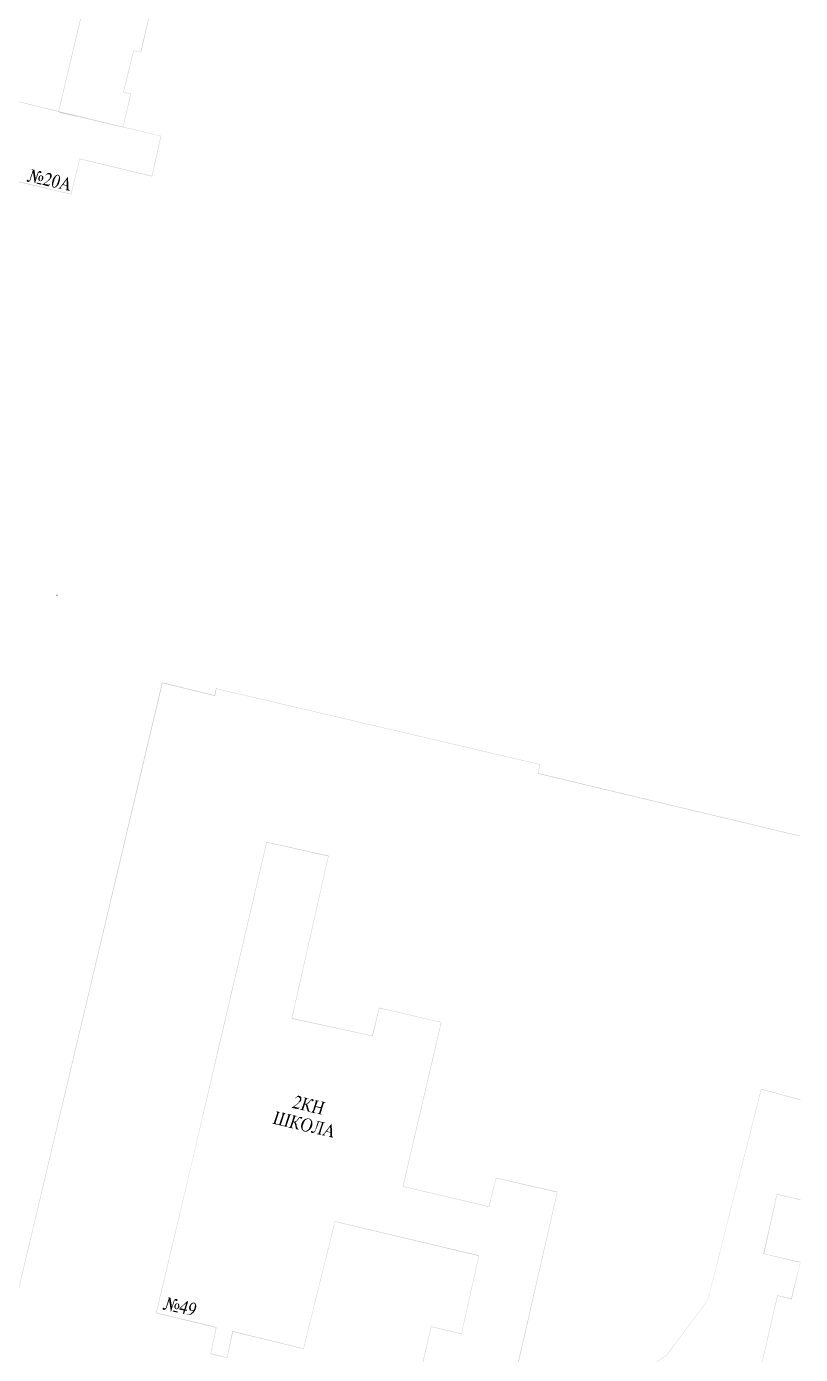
# Model space of a CAD drawing. Extents: x 243 to 885, y -99 to 1005.
# Drawn here: x 476.7 to 634.3, y 160 to 430.1 of the extents above; entities that cross this region are included whole.
import ezdxf

# ---------------------------------------------------------------- set-up
doc = ezdxf.new("R2010")
doc.units = 0
doc.header["$MEASUREMENT"] = 0
doc.layers.add('PDF _Геометрия', color=7, linetype='Continuous')
doc.layers.add('PDF _Сплошная заливка', color=7, linetype='Continuous')

msp = doc.modelspace()

# ---------------------------------------------------------------- hatches: boundary and pattern name
at = {"layer": 'PDF _Сплошная заливка', "linetype": 'ByBlock', "transparency": 33554559}
h = msp.add_hatch(color=256, dxfattribs=at)
h.paths.add_polyline_path([(508.44, 460.32), (506.98, 460.71), (508.94, 469.28), (510.51, 468.94), (513.48, 482.16), (512.08, 482.38), (514.15, 491.06), (515.49, 490.84), (517.12, 497.72), (504.02, 500.75), (483.19, 412.78), (489.63, 411.16), (496.4, 409.59), (497.97, 416.42), (496.51, 416.81), (498.53, 425.16), (500.04, 424.82), (503.12, 438.26), (501.83, 438.48), (503.9, 447.27), (505.19, 446.99)])
h.paths.add_polyline_path([(508.33, 460.26), (505.14, 447.1), (503.85, 447.44), (501.72, 438.43), (503.01, 438.15), (499.93, 424.93), (498.47, 425.27), (496.4, 416.76), (497.86, 416.36), (496.35, 409.7), (489.63, 411.21), (483.3, 412.84), (504.13, 500.58), (516.95, 497.67), (515.44, 490.95), (514.04, 491.17), (511.97, 482.32), (513.37, 482.04), (510.4, 469.05), (508.89, 469.39), (506.82, 460.66)], flags=0)
h = msp.add_hatch(color=256, dxfattribs=at)
h.paths.add_polyline_path([(462.36, 399.34), (453.4, 401.64), (453.9, 403.82), (450.38, 404.72), (454.3, 419.89), (483.24, 412.78), (504.02, 407.8), (502.22, 399.74), (487.5, 403.26), (485.76, 396.04), (480, 397.44), (477.36, 398.06), (462.92, 401.53)])
h.paths.add_polyline_path([(462.41, 399.23), (462.97, 401.41), (477.31, 397.94), (480, 397.33), (485.82, 395.93), (487.55, 403.15), (502.28, 399.62), (504.13, 407.85), (483.24, 412.89), (454.24, 420), (450.26, 404.66), (453.79, 403.77), (453.23, 401.58)], flags=0)
for points in [[(487.22, 411.83), (483.36, 412.73), (483.36, 412.61), (487.16, 411.72)], [(477.92, 400.57), (477.48, 399.29), (477.48, 399.23), (477.42, 399.12), (477.42, 399.01), (477.36, 398.95), (477.36, 398.9), (477.31, 398.84), (477.25, 398.78), (477.2, 398.78), (477.42, 398.73), (477.48, 398.78), (477.48, 398.84), (477.53, 398.9), (477.53, 399.01), (477.59, 399.06), (477.59, 399.18), (477.64, 399.29), (478.04, 400.46)], [(478.32, 400.97), (477.76, 401.08), (477.7, 401.02), (477.81, 401.02), (477.87, 400.97), (477.92, 400.97), (477.92, 400.91), (477.98, 400.85), (477.98, 400.8), (477.92, 400.74), (477.92, 400.69), (477.92, 400.57), (478.04, 400.46), (478.37, 398.22), (478.6, 399.12)], [(479.55, 400.74), (479.32, 400.74), (479.27, 400.69), (479.16, 400.63), (479.1, 400.57), (479.1, 400.52), (479.04, 400.46), (478.99, 400.41), (478.99, 400.35), (478.93, 400.24), (478.93, 400.18), (478.88, 400.13), (478.88, 400.02), (478.82, 399.9), (478.6, 399.12), (478.37, 398.22), (478.43, 398.17), (479.04, 400.07), (479.04, 400.13), (479.1, 400.24), (479.1, 400.3), (479.16, 400.35), (479.16, 400.41), (479.21, 400.46), (479.27, 400.46), (479.72, 400.35), (479.72, 400.46), (479.72, 400.52), (479.72, 400.63), (479.66, 400.69), (479.6, 400.69)], [(479.77, 399.85), (479.55, 399.85), (479.49, 399.79), (479.72, 399.74), (479.77, 399.74), (479.83, 399.68), (479.83, 399.62), (479.88, 399.57), (479.88, 399.46), (479.88, 399.34), (479.83, 399.29), (479.83, 399.23), (479.83, 399.12), (479.83, 399.06), (479.77, 399.01), (479.77, 398.9), (479.72, 398.84), (479.66, 398.78), (479.6, 398.73), (479.55, 398.73), (479.49, 398.73), (479.21, 398.78), (479.27, 398.73), (479.32, 398.67), (479.38, 398.67), (479.44, 398.67), (479.49, 398.62), (479.55, 398.62), (479.6, 398.67), (479.66, 398.67), (479.77, 398.67), (479.83, 398.73), (479.88, 398.78), (479.94, 398.84), (480, 398.9), (480.05, 398.95), (480.05, 399.06), (480.11, 399.12), (480.11, 399.18), (480.11, 399.29), (480.11, 399.34), (480.11, 399.4), (480.11, 399.46), (480.11, 399.57), (480.05, 399.62), (480.05, 399.68), (480, 399.68), (479.94, 399.74), (479.88, 399.79), (479.83, 399.79)], [(479.72, 400.35), (479.27, 400.46), (479.32, 400.41), (479.38, 400.35), (479.44, 400.3), (479.49, 400.3), (479.6, 400.3), (479.66, 400.3)], [(481.4, 400.35), (481.12, 400.35), (481.06, 400.3), (481, 400.3), (480.95, 400.24), (480.89, 400.24), (480.84, 400.18), (481.23, 400.07), (481.34, 400.07), (481.4, 400.02), (481.4, 399.96), (481.45, 399.9), (481.51, 399.85), (481.51, 399.79), (481.51, 399.74), (481.51, 399.68), (481.51, 399.57), (481.51, 399.51), (481.51, 399.46), (481.51, 399.4), (481.45, 399.34), (481.45, 399.29), (481.4, 399.23), (481.4, 399.18), (481.34, 399.12), (481.28, 399.06), (481.23, 399.01), (481.17, 398.9), (481.12, 398.84), (481.06, 398.78), (481, 398.78), (480.95, 398.73), (480.95, 398.67), (480.89, 398.62), (480.84, 398.62), (480.78, 398.56), (480.72, 398.5), (480.67, 398.45), (480.61, 398.45), (480.56, 398.39), (480.44, 398.34), (480.39, 398.28), (480.33, 398.22), (480.28, 398.17), (480.16, 398.17), (480.33, 398.11), (480.39, 398.11), (480.39, 398.17), (480.44, 398.17), (480.5, 398.22), (480.56, 398.28), (480.61, 398.34), (480.67, 398.34), (480.78, 398.39), (480.84, 398.5), (480.95, 398.56), (481.06, 398.62), (481.12, 398.67), (481.17, 398.73), (481.28, 398.78), (481.34, 398.84), (481.4, 398.9), (481.45, 398.95), (481.51, 399.01), (481.51, 399.06), (481.56, 399.12), (481.62, 399.18), (481.68, 399.23), (481.73, 399.34), (481.79, 399.4), (481.79, 399.46), (481.84, 399.51), (481.84, 399.57), (481.84, 399.62), (481.84, 399.68), (481.84, 399.79), (481.84, 399.85), (481.84, 399.9), (481.84, 399.96), (481.79, 400.07), (481.73, 400.13), (481.68, 400.18), (481.68, 400.24), (481.62, 400.24), (481.56, 400.3), (481.45, 400.3)], [(480.84, 400.18), (480.78, 400.13), (480.72, 400.07), (480.67, 400.02), (480.61, 399.9), (480.61, 399.85), (480.56, 399.79), (480.61, 399.74), (480.61, 399.79), (480.67, 399.85), (480.72, 399.9), (480.78, 399.96), (480.84, 400.02), (480.89, 400.02), (480.95, 400.07), (481, 400.07), (481.12, 400.07), (481.17, 400.07), (481.23, 400.07)], [(482.8, 399.9), (482.74, 399.9), (482.68, 399.85), (482.63, 399.79), (482.57, 399.74), (482.52, 399.68), (482.46, 399.62), (482.4, 399.57), (482.35, 399.51), (482.29, 399.46), (482.29, 399.4), (482.24, 399.34), (482.18, 399.23), (482.18, 399.18), (482.12, 399.12), (482.07, 399.01), (482.07, 398.95), (482.01, 398.9), (482.01, 398.78), (481.96, 398.73), (481.96, 398.62), (481.96, 398.56), (481.9, 398.45), (481.9, 398.39), (481.9, 398.34), (481.9, 398.22), (481.9, 398.17), (481.9, 398.11), (481.9, 398), (481.9, 397.94), (481.9, 397.89), (481.9, 397.83), (481.96, 397.72), (481.96, 397.66), (481.96, 397.61), (482.01, 397.55), (482.07, 397.5), (482.35, 397.44), (482.29, 397.44), (482.29, 397.5), (482.24, 397.5), (482.18, 397.55), (482.18, 397.61), (482.12, 397.72), (482.12, 397.78), (482.12, 397.83), (482.12, 397.89), (482.12, 397.94), (482.18, 398), (482.18, 398.11), (482.18, 398.17), (482.18, 398.22), (482.24, 398.34), (482.24, 398.39), (482.24, 398.5), (482.29, 398.56), (482.29, 398.67), (482.29, 398.73), (482.35, 398.78), (482.35, 398.84), (482.4, 398.95), (482.4, 399.01), (482.46, 399.06), (482.46, 399.18), (482.52, 399.23), (482.57, 399.29), (482.57, 399.4), (482.63, 399.46), (482.68, 399.57), (482.74, 399.62), (482.8, 399.68), (482.8, 399.74), (482.85, 399.74), (482.91, 399.79), (482.96, 399.85), (483.02, 399.85), (483.08, 399.85)], [(483.13, 399.96), (482.96, 399.96), (482.85, 399.9), (482.8, 399.9), (483.08, 399.85), (483.13, 399.79), (483.19, 399.79), (483.24, 399.74), (483.24, 399.68), (483.3, 399.62), (483.3, 399.57), (483.3, 399.51), (483.3, 399.4), (483.3, 399.34), (483.3, 399.29), (483.3, 399.23), (483.24, 399.18), (483.24, 399.06), (483.24, 399.01), (483.19, 398.9), (483.19, 398.84), (483.19, 398.73), (483.13, 398.67), (483.13, 398.56), (483.08, 398.5), (483.08, 398.39), (483.02, 398.28), (482.96, 398.22), (482.96, 398.17), (482.91, 398.06), (482.91, 398), (482.85, 397.94), (482.85, 397.89), (482.8, 397.83), (482.8, 397.78), (482.74, 397.72), (482.68, 397.66), (482.63, 397.61), (482.57, 397.55), (482.52, 397.5), (482.46, 397.44), (482.4, 397.44), (482.35, 397.44), (482.07, 397.5), (482.07, 397.44), (482.12, 397.38), (482.18, 397.38), (482.24, 397.33), (482.29, 397.33), (482.4, 397.33), (482.46, 397.33), (482.52, 397.33), (482.57, 397.38), (482.68, 397.38), (482.68, 397.44), (482.74, 397.44), (482.8, 397.5), (482.85, 397.55), (482.91, 397.61), (482.96, 397.66), (483.02, 397.72), (483.08, 397.78), (483.13, 397.83), (483.19, 397.89), (483.19, 397.94), (483.24, 398.06), (483.3, 398.11), (483.3, 398.17), (483.36, 398.28), (483.36, 398.34), (483.41, 398.45), (483.41, 398.5), (483.47, 398.62), (483.47, 398.67), (483.52, 398.78), (483.52, 398.84), (483.52, 398.95), (483.52, 399.01), (483.52, 399.06), (483.52, 399.18), (483.52, 399.23), (483.52, 399.29), (483.52, 399.34), (483.52, 399.46), (483.52, 399.51), (483.52, 399.57), (483.47, 399.57), (483.47, 399.68), (483.41, 399.74), (483.41, 399.79), (483.36, 399.85), (483.3, 399.9), (483.24, 399.9), (483.19, 399.96)], [(476.97, 398.95), (476.92, 398.95), (476.86, 398.9), (476.8, 398.9), (476.75, 398.78), (476.75, 398.73), (476.75, 398.62), (476.8, 398.62), (476.8, 398.56), (476.86, 398.56), (476.97, 398.5), (477.08, 398.5), (477.14, 398.5), (477.2, 398.56), (477.25, 398.56), (477.31, 398.62), (477.36, 398.67), (477.42, 398.73), (477.2, 398.78), (477.14, 398.84), (477.08, 398.9), (477.03, 398.9)], [(479.77, 398.17), (478.82, 398.39), (478.76, 398.17), (479.72, 397.94)], [(479.49, 399.79), (479.44, 399.79), (479.38, 399.74), (479.32, 399.68), (479.27, 399.68), (479.27, 399.57), (479.21, 399.51), (479.16, 399.46), (479.16, 399.4), (479.1, 399.34), (479.1, 399.23), (479.1, 399.18), (479.1, 399.12), (479.1, 399.06), (479.1, 398.95), (479.16, 398.9), (479.21, 398.84), (479.21, 398.78), (479.49, 398.73), (479.44, 398.78), (479.38, 398.84), (479.38, 398.9), (479.38, 399.01), (479.38, 399.06), (479.38, 399.18), (479.38, 399.23), (479.38, 399.29), (479.44, 399.4), (479.44, 399.46), (479.44, 399.51), (479.49, 399.57), (479.55, 399.68), (479.6, 399.74), (479.66, 399.74), (479.72, 399.74)], [(481.51, 398.06), (481.45, 398.11), (481.45, 398.06), (481.34, 398), (481.28, 398), (481.23, 397.94), (481.17, 397.94), (481.12, 397.94), (481.06, 397.94), (481, 398), (480.89, 398), (480.33, 398.11), (480.16, 398.17), (480.11, 398.11), (480, 398.06), (479.94, 398), (479.88, 397.94), (481.17, 397.61)], [(485.15, 399.51), (485.09, 399.51), (483.69, 397.61), (483.64, 397.55), (483.58, 397.5), (483.52, 397.44), (483.47, 397.38), (483.41, 397.33), (483.41, 397.27), (483.36, 397.27), (483.3, 397.27), (483.19, 397.27), (483.19, 397.22), (483.86, 397.05), (483.86, 397.1), (483.8, 397.16), (483.75, 397.16), (483.69, 397.22), (483.69, 397.27), (483.69, 397.33), (483.69, 397.38), (483.75, 397.44), (483.8, 397.55), (484.08, 397.89), (484.92, 397.72), (484.2, 398), (484.87, 398.95)], [(485.15, 399.51), (484.87, 398.95), (484.92, 397.83), (484.2, 398), (484.92, 397.72), (484.92, 397.33), (484.92, 397.27), (484.92, 397.16), (484.92, 397.1), (484.92, 397.05), (484.92, 396.99), (484.87, 396.94), (484.81, 396.94), (484.76, 396.94), (484.64, 396.94), (484.64, 396.88), (485.48, 396.66), (485.54, 396.71), (485.48, 396.77), (485.43, 396.77), (485.37, 396.82), (485.32, 396.88), (485.32, 396.94), (485.32, 396.99), (485.26, 397.05), (485.26, 397.16), (485.26, 397.22)], [(634.25, 211.83), (626.25, 214.01), (615.33, 170.95), (606.98, 159.87), (599.26, 154.72), (597.41, 149.51), (592.76, 130.86), (539.07, 143.13), (525.96, 146.21), (496.51, 153.15), (493.15, 154.16), (471.82, 159.2), (504.41, 296.54), (515.1, 293.91), (515.38, 295.37), (581.17, 279.97), (580.78, 278.12), (634.25, 265.36), (634.25, 265.47), (580.89, 278.23), (581.28, 280.03), (515.27, 295.48), (514.99, 294.08), (504.3, 296.71), (471.71, 159.08), (493.1, 154.04), (496.51, 153.09), (525.96, 146.15), (539.07, 143.07), (592.82, 130.75), (597.52, 149.45), (599.31, 154.66), (607.04, 159.81), (615.38, 170.95), (626.3, 213.9), (634.25, 211.72)], [(532.24, 212.56), (532.18, 212.61), (532.01, 212.61), (531.96, 212.56), (531.9, 212.56), (531.84, 212.5), (531.79, 212.5), (531.73, 212.44), (531.68, 212.39), (532.07, 212.33), (532.12, 212.28), (532.18, 212.28), (532.24, 212.22), (532.29, 212.16), (532.35, 212.11), (532.35, 212.05), (532.35, 211.94), (532.35, 211.88), (532.35, 211.83), (532.35, 211.72), (532.29, 211.66), (532.29, 211.6), (532.29, 211.55), (532.24, 211.49), (532.18, 211.44), (532.12, 211.32), (532.12, 211.27), (532.07, 211.21), (532.01, 211.16), (531.96, 211.1), (531.84, 211.04), (531.84, 210.99), (531.79, 210.99), (531.73, 210.93), (531.68, 210.88), (531.62, 210.82), (531.56, 210.82), (531.51, 210.76), (531.45, 210.71), (531.4, 210.65), (531.34, 210.65), (531.28, 210.6), (531.23, 210.54), (531.12, 210.48), (531.06, 210.43), (531, 210.37), (531.17, 210.37), (531.23, 210.43), (531.28, 210.43), (531.28, 210.48), (531.34, 210.48), (531.45, 210.54), (531.51, 210.6), (531.56, 210.65), (531.68, 210.71), (531.73, 210.76), (531.84, 210.88), (531.9, 210.88), (531.96, 210.93), (532.01, 210.99), (532.07, 211.04), (532.12, 211.1), (532.18, 211.16), (532.24, 211.21), (532.29, 211.27), (532.35, 211.32), (532.4, 211.32), (532.46, 211.38), (532.46, 211.44), (532.52, 211.49), (532.57, 211.55), (532.57, 211.6), (532.63, 211.72), (532.63, 211.77), (532.68, 211.83), (532.68, 211.94), (532.68, 212), (532.68, 212.05), (532.68, 212.16), (532.63, 212.22), (532.63, 212.28), (532.63, 212.33), (532.57, 212.39), (532.52, 212.44), (532.46, 212.44), (532.46, 212.5), (532.4, 212.56), (532.29, 212.56)], [(531.68, 212.39), (531.62, 212.33), (531.56, 212.28), (531.51, 212.22), (531.45, 212.16), (531.45, 212.11), (531.4, 212), (531.45, 212), (531.51, 212.11), (531.56, 212.16), (531.62, 212.22), (531.68, 212.22), (531.73, 212.28), (531.79, 212.28), (531.84, 212.33), (531.96, 212.33), (532.01, 212.33), (532.07, 212.33)], [(534.14, 212.05), (533.19, 212.28), (533.13, 212.22), (533.24, 212.22), (533.3, 212.16), (533.36, 212.11), (533.41, 212.11), (533.41, 212.05), (533.41, 211.94), (533.36, 211.88), (533.36, 211.77), (532.8, 210.15), (532.8, 210.04), (532.74, 209.98), (532.68, 209.92), (532.68, 209.87), (532.63, 209.87), (532.52, 209.81), (532.46, 209.81), (532.4, 209.87), (532.35, 209.76), (533.3, 209.59), (533.3, 209.64), (533.19, 209.64), (533.13, 209.7), (533.13, 209.76), (533.08, 209.76), (533.08, 209.81), (533.08, 209.92), (533.08, 209.98), (533.13, 210.09), (533.36, 210.82), (533.86, 210.76), (533.86, 210.82), (533.8, 210.82), (533.75, 210.88), (533.8, 210.88), (533.86, 210.88), (533.41, 210.99), (533.64, 211.72), (533.69, 211.72), (533.69, 211.83), (533.75, 211.88), (533.8, 211.94), (533.8, 212), (533.86, 212), (533.92, 212.05), (534.03, 212.05), (534.08, 212)], [(533.86, 210.76), (533.36, 210.82), (533.47, 210.82), (533.52, 210.76), (533.58, 210.76), (533.58, 210.71), (533.58, 210.65), (533.64, 210.6), (533.64, 210.54), (533.64, 210.48), (533.69, 210.37), (533.69, 210.26), (533.75, 210.15), (533.75, 210.04), (533.8, 209.92), (533.8, 209.81), (533.86, 209.76), (533.86, 209.7), (533.86, 209.64), (533.92, 209.53), (533.92, 209.48), (533.92, 209.42), (534.48, 209.31), (534.53, 209.36), (534.48, 209.36), (534.42, 209.42), (534.36, 209.42), (534.31, 209.48), (534.25, 209.53), (534.25, 209.59), (534.2, 209.64), (534.2, 209.7), (534.2, 209.76), (534.14, 209.81), (534.14, 209.87), (534.14, 209.92), (534.08, 210.04), (534.08, 210.09), (534.03, 210.2), (534.03, 210.32), (534.03, 210.37), (533.97, 210.48), (533.97, 210.6), (533.92, 210.65), (533.92, 210.71)], [(534.53, 211.77), (534.48, 211.72), (534.42, 211.66), (534.36, 211.6), (534.31, 211.49), (534.25, 211.44), (534.2, 211.38), (534.14, 211.32), (534.08, 211.27), (534.08, 211.21), (534.03, 211.21), (533.97, 211.16), (533.92, 211.1), (533.86, 211.04), (533.8, 210.99), (533.75, 210.99), (533.69, 210.99), (533.64, 210.99), (533.58, 210.99), (533.52, 210.99), (533.41, 210.99), (533.86, 210.88), (533.92, 210.93), (533.97, 210.93), (534.03, 210.99), (534.08, 211.04), (534.14, 211.1), (534.2, 211.16), (534.25, 211.21), (534.31, 211.27), (534.36, 211.38), (534.42, 211.44), (534.48, 211.49), (534.53, 211.55), (534.53, 211.6), (534.59, 211.66), (534.64, 211.66), (534.7, 211.72)], [(534.98, 211.88), (534.92, 211.94), (534.76, 211.94), (534.7, 211.88), (534.64, 211.88), (534.59, 211.83), (534.53, 211.77), (534.7, 211.72), (534.76, 211.66), (534.81, 211.6), (534.87, 211.6), (534.92, 211.55), (534.92, 211.49), (534.98, 211.49), (535.09, 211.55), (535.15, 211.6), (535.15, 211.66), (535.15, 211.72), (535.15, 211.77), (535.15, 211.83), (535.09, 211.83), (535.04, 211.88)], [(536.32, 211.55), (535.37, 211.77), (535.37, 211.72), (535.48, 211.72), (535.54, 211.66), (535.54, 211.6), (535.6, 211.6), (535.6, 211.55), (535.6, 211.49), (535.6, 211.44), (535.6, 211.38), (535.54, 211.27), (535.04, 209.64), (534.98, 209.53), (534.92, 209.48), (534.92, 209.42), (534.87, 209.36), (534.81, 209.31), (534.7, 209.31), (534.64, 209.31), (534.59, 209.36), (534.53, 209.25), (535.48, 209.03), (535.48, 209.14), (535.43, 209.14), (535.37, 209.2), (535.32, 209.2), (535.26, 209.25), (535.26, 209.31), (535.26, 209.36), (535.26, 209.48), (535.32, 209.59), (535.6, 210.32), (536.6, 210.09), (535.6, 210.48), (535.88, 211.21), (535.88, 211.32), (535.93, 211.38), (535.93, 211.44), (535.99, 211.49), (536.04, 211.49), (536.1, 211.49), (536.16, 211.55), (536.21, 211.49), (536.27, 211.49)], [(537.61, 211.27), (536.72, 211.49), (536.66, 211.38), (536.77, 211.38), (536.83, 211.38), (536.88, 211.32), (536.94, 211.27), (536.94, 211.21), (536.94, 211.16), (536.88, 211.04), (536.88, 210.93), (536.6, 210.26), (535.6, 210.48), (536.6, 210.09), (536.32, 209.31), (536.32, 209.25), (536.27, 209.14), (536.21, 209.08), (536.21, 209.03), (536.16, 209.03), (536.1, 209.03), (536.04, 208.97), (535.99, 209.03), (535.88, 209.03), (535.88, 208.97), (536.83, 208.75), (536.83, 208.8), (536.77, 208.8), (536.72, 208.8), (536.66, 208.86), (536.6, 208.92), (536.6, 208.97), (536.6, 209.03), (536.6, 209.08), (536.6, 209.14), (536.66, 209.25), (537.16, 210.88), (537.16, 210.93), (537.22, 210.99), (537.28, 211.1), (537.33, 211.16), (537.39, 211.21), (537.44, 211.21), (537.56, 211.21), (537.61, 211.21)], [(528.37, 209.25), (527.53, 209.48), (527.53, 209.42), (527.59, 209.36), (527.64, 209.36), (527.7, 209.31), (527.7, 209.25), (527.76, 209.25), (527.76, 209.2), (527.7, 209.14), (527.7, 209.03), (527.7, 208.97), (527.14, 207.35), (527.14, 207.29), (527.08, 207.24), (527.08, 207.12), (527.03, 207.07), (526.97, 207.07), (526.97, 207.01), (526.86, 207.01), (526.8, 207.01), (526.75, 207.01), (526.69, 206.96), (529.88, 206.23), (529.88, 206.28), (529.77, 206.34), (529.72, 206.34), (529.72, 206.4), (527.53, 206.9), (527.48, 206.96), (527.42, 206.96), (527.42, 207.01), (527.42, 207.07), (527.42, 207.18), (527.48, 207.29), (527.98, 208.86), (527.98, 208.92), (528.04, 208.97), (528.04, 209.08), (528.09, 209.14), (528.15, 209.14), (528.15, 209.2), (528.2, 209.2), (528.26, 209.2), (528.37, 209.2)], [(530.67, 208.75), (529.83, 208.92), (529.83, 208.86), (529.88, 208.86), (529.94, 208.8), (530, 208.75), (530, 208.69), (530, 208.58), (530, 208.52), (529.94, 208.41), (529.44, 206.84), (529.44, 206.79), (529.38, 206.68), (529.32, 206.62), (529.32, 206.56), (529.27, 206.51), (529.21, 206.51), (529.16, 206.51), (528.71, 206.62), (527.98, 206.79), (527.53, 206.9), (529.72, 206.4), (529.66, 206.4), (529.66, 206.51), (529.66, 206.56), (529.72, 206.62), (529.72, 206.73), (530.28, 208.36), (530.28, 208.47), (530.33, 208.52), (530.33, 208.58), (530.39, 208.64), (530.44, 208.69), (530.5, 208.69), (530.56, 208.69), (530.67, 208.69)], [(529.49, 209.03), (528.71, 209.2), (528.71, 209.14), (528.82, 209.08), (528.82, 209.03), (528.88, 208.97), (528.88, 208.92), (528.88, 208.86), (528.82, 208.8), (528.82, 208.69), (528.26, 207.07), (528.26, 206.96), (528.2, 206.9), (528.2, 206.84), (528.15, 206.79), (528.04, 206.79), (527.98, 206.79), (528.71, 206.62), (528.6, 206.68), (528.54, 206.68), (528.54, 206.73), (528.54, 206.79), (528.54, 206.9), (528.6, 207.01), (529.1, 208.64), (529.16, 208.69), (529.21, 208.8), (529.21, 208.86), (529.27, 208.92), (529.32, 208.92), (529.44, 208.97), (529.49, 208.92)], [(531.79, 208.47), (530.84, 208.69), (530.84, 208.64), (530.95, 208.58), (531, 208.58), (531, 208.52), (531.06, 208.47), (531.06, 208.41), (531.06, 208.36), (531.06, 208.24), (531, 208.19), (530.5, 206.56), (530.44, 206.51), (530.44, 206.45), (530.39, 206.34), (530.33, 206.28), (530.28, 206.23), (530.22, 206.23), (530.11, 206.23), (530.05, 206.23), (530, 206.17), (530.95, 205.95), (531, 206), (530.95, 206.06), (530.89, 206.06), (530.84, 206.12), (530.78, 206.12), (530.72, 206.17), (530.72, 206.23), (530.72, 206.28), (530.78, 206.4), (530.78, 206.51), (531.06, 207.24), (531.51, 207.18), (531.45, 207.24), (531.51, 207.29), (531.06, 207.4), (531.34, 208.08), (531.34, 208.13), (531.34, 208.24), (531.4, 208.3), (531.45, 208.36), (531.45, 208.41), (531.51, 208.41), (531.62, 208.41), (531.68, 208.41), (531.73, 208.41)], [(532.29, 210.32), (532.24, 210.32), (532.18, 210.26), (532.12, 210.2), (532.07, 210.2), (531.96, 210.2), (531.9, 210.2), (531.79, 210.2), (531.73, 210.26), (531.17, 210.37), (531, 210.37), (530.89, 210.32), (530.84, 210.32), (530.72, 210.26), (530.72, 210.15), (532.01, 209.87)], [(532.18, 208.19), (532.12, 208.13), (532.07, 208.08), (532.01, 208.02), (531.96, 207.91), (531.9, 207.85), (531.84, 207.74), (531.79, 207.68), (531.79, 207.63), (531.73, 207.63), (531.73, 207.57), (531.68, 207.52), (531.62, 207.46), (531.51, 207.46), (531.45, 207.4), (531.4, 207.4), (531.34, 207.35), (531.28, 207.35), (531.23, 207.35), (531.17, 207.35), (531.06, 207.4), (531.51, 207.29), (531.56, 207.29), (531.62, 207.35), (531.68, 207.4), (531.73, 207.4), (531.79, 207.46), (531.84, 207.52), (531.9, 207.63), (531.96, 207.68), (532.01, 207.74), (532.07, 207.8), (532.12, 207.91), (532.18, 207.96), (532.24, 208.02), (532.24, 208.08), (532.29, 208.08), (532.35, 208.08)], [(532.63, 208.3), (532.29, 208.3), (532.24, 208.24), (532.18, 208.19), (532.35, 208.08), (532.4, 208.08), (532.46, 208.02), (532.52, 207.96), (532.57, 207.91), (532.63, 207.91), (532.68, 207.91), (532.74, 207.96), (532.8, 207.96), (532.8, 208.08), (532.85, 208.08), (532.85, 208.19), (532.8, 208.19), (532.8, 208.24), (532.74, 208.3)], [(534.2, 207.96), (534.08, 207.96), (534.03, 208.02), (533.97, 208.02), (533.92, 208.02), (533.8, 207.96), (533.75, 207.96), (533.69, 207.96), (534.14, 207.85), (534.2, 207.85), (534.25, 207.8), (534.31, 207.8), (534.36, 207.74), (534.42, 207.68), (534.48, 207.63), (534.48, 207.57), (534.53, 207.52), (534.53, 207.46), (534.59, 207.4), (534.59, 207.35), (534.59, 207.24), (534.59, 207.18), (534.59, 207.12), (534.59, 207.07), (534.59, 206.96), (534.53, 206.9), (534.53, 206.84), (534.53, 206.73), (534.48, 206.62), (534.48, 206.56), (534.42, 206.45), (534.42, 206.34), (534.36, 206.23), (534.31, 206.17), (534.31, 206.12), (534.25, 206), (534.2, 205.95), (534.2, 205.89), (534.14, 205.84), (534.08, 205.78), (534.03, 205.72), (534.03, 205.67), (533.97, 205.61), (533.86, 205.61), (533.8, 205.56), (533.75, 205.5), (533.69, 205.5), (533.64, 205.5), (533.58, 205.44), (533.47, 205.44), (533.41, 205.44), (533.36, 205.5), (533.8, 205.33), (533.86, 205.39), (533.92, 205.39), (534.03, 205.44), (534.08, 205.44), (534.14, 205.5), (534.2, 205.56), (534.25, 205.61), (534.31, 205.67), (534.36, 205.67), (534.42, 205.72), (534.48, 205.78), (534.53, 205.84), (534.59, 205.95), (534.64, 206), (534.64, 206.06), (534.7, 206.12), (534.76, 206.17), (534.76, 206.28), (534.81, 206.34), (534.81, 206.45), (534.87, 206.51), (534.87, 206.56), (534.87, 206.62), (534.92, 206.73), (534.92, 206.79), (534.92, 206.84), (534.92, 206.96), (534.92, 207.01), (534.92, 207.07), (534.92, 207.18), (534.87, 207.24), (534.87, 207.29), (534.87, 207.35), (534.81, 207.4), (534.81, 207.46), (534.76, 207.57), (534.7, 207.63), (534.7, 207.68), (534.64, 207.74), (534.59, 207.74), (534.53, 207.8), (534.48, 207.85), (534.42, 207.91), (534.31, 207.91), (534.25, 207.96)], [(531.51, 207.18), (531.06, 207.24), (531.12, 207.24), (531.17, 207.18), (531.23, 207.12), (531.23, 207.07), (531.28, 207.01), (531.28, 206.96), (531.34, 206.84), (531.34, 206.79), (531.4, 206.68), (531.4, 206.56), (531.4, 206.51), (531.45, 206.4), (531.45, 206.34), (531.51, 206.23), (531.51, 206.17), (531.51, 206.06), (531.51, 206), (531.56, 205.95), (531.56, 205.89), (531.56, 205.84), (532.12, 205.67), (532.18, 205.72), (532.12, 205.78), (532.07, 205.78), (532.01, 205.84), (531.96, 205.89), (531.9, 205.95), (531.9, 206), (531.9, 206.06), (531.84, 206.06), (531.84, 206.12), (531.84, 206.17), (531.79, 206.28), (531.79, 206.34), (531.73, 206.4), (531.73, 206.51), (531.73, 206.62), (531.68, 206.68), (531.68, 206.79), (531.62, 206.9), (531.62, 206.96), (531.56, 207.07), (531.56, 207.12)], [(533.69, 207.96), (533.64, 207.96), (533.58, 207.91), (533.52, 207.91), (533.41, 207.85), (533.36, 207.8), (533.3, 207.8), (533.24, 207.74), (533.19, 207.68), (533.13, 207.63), (533.08, 207.57), (533.02, 207.52), (532.96, 207.46), (532.96, 207.4), (532.91, 207.35), (532.85, 207.29), (532.8, 207.24), (532.8, 207.12), (532.74, 207.07), (532.74, 207.01), (532.68, 206.9), (532.68, 206.84), (532.63, 206.73), (532.63, 206.68), (532.63, 206.62), (532.57, 206.51), (532.57, 206.45), (532.57, 206.34), (532.57, 206.28), (532.57, 206.23), (532.63, 206.17), (532.63, 206.06), (532.63, 206), (532.68, 205.95), (532.68, 205.89), (532.74, 205.84), (532.74, 205.78), (532.8, 205.72), (532.85, 205.67), (532.85, 205.61), (532.91, 205.56), (532.96, 205.5), (533.02, 205.5), (533.08, 205.44), (533.13, 205.39), (533.19, 205.39), (533.24, 205.39), (533.3, 205.33), (533.36, 205.33), (533.41, 205.33), (533.47, 205.33), (533.52, 205.33), (533.58, 205.33), (533.69, 205.33), (533.75, 205.33), (533.8, 205.33), (533.36, 205.5), (533.24, 205.5), (533.19, 205.56), (533.13, 205.56), (533.13, 205.61), (533.08, 205.67), (533.02, 205.72), (533.02, 205.78), (532.96, 205.84), (532.96, 205.95), (532.96, 206), (532.91, 206.06), (532.91, 206.12), (532.91, 206.17), (532.91, 206.28), (532.96, 206.34), (532.96, 206.4), (532.96, 206.51), (532.96, 206.56), (533.02, 206.68), (533.02, 206.73), (533.08, 206.84), (533.08, 206.9), (533.13, 207.01), (533.13, 207.12), (533.19, 207.18), (533.24, 207.24), (533.24, 207.35), (533.3, 207.4), (533.36, 207.46), (533.41, 207.52), (533.41, 207.57), (533.47, 207.63), (533.52, 207.68), (533.58, 207.68), (533.58, 207.74), (533.69, 207.74), (533.75, 207.8), (533.8, 207.85), (533.86, 207.85), (533.92, 207.85), (533.97, 207.85), (534.08, 207.85), (534.14, 207.85)], [(534.81, 205.44), (534.7, 205.44), (534.64, 205.39), (534.64, 205.11), (534.7, 205.11), (534.76, 205.05), (534.81, 205.05), (534.87, 205), (534.92, 205), (534.98, 205), (535.04, 205.05), (535.09, 205.05), (535.15, 205.11), (535.2, 205.11), (535.32, 205.16), (535.04, 205.28), (534.98, 205.33), (534.92, 205.39), (534.87, 205.44)], [(537.56, 207.12), (535.76, 207.52), (535.76, 207.46), (535.88, 207.46), (535.93, 207.4), (535.99, 207.35), (535.99, 207.29), (535.99, 207.18), (535.99, 207.12), (535.93, 207.01), (535.76, 206.51), (535.76, 206.4), (535.71, 206.34), (535.71, 206.23), (535.65, 206.12), (535.6, 206.06), (535.6, 205.95), (535.54, 205.89), (535.54, 205.78), (535.48, 205.72), (535.48, 205.67), (535.43, 205.61), (535.43, 205.56), (535.37, 205.5), (535.32, 205.44), (535.26, 205.39), (535.2, 205.33), (535.15, 205.28), (535.09, 205.28), (535.04, 205.28), (535.32, 205.16), (535.37, 205.22), (535.37, 205.28), (535.43, 205.33), (535.48, 205.39), (535.48, 205.44), (535.54, 205.5), (535.54, 205.56), (535.6, 205.61), (535.6, 205.67), (535.65, 205.72), (535.65, 205.84), (535.71, 205.89), (535.76, 206), (535.76, 206.06), (535.82, 206.17), (535.88, 206.28), (535.88, 206.4), (535.93, 206.45), (535.99, 206.56), (536.21, 207.29), (536.88, 207.12), (537.22, 207.07), (537.28, 207.07), (537.33, 207.07), (537.44, 207.07), (537.5, 207.07)], [(537.22, 207.07), (536.88, 207.12), (536.27, 205.22), (536.21, 205.16), (536.21, 205.05), (536.16, 205), (536.1, 204.94), (536.1, 204.88), (536.04, 204.88), (535.99, 204.88), (535.88, 204.88), (535.82, 204.88), (535.76, 204.83), (536.72, 204.6), (536.72, 204.66), (536.66, 204.72), (536.55, 204.77), (536.49, 204.83), (536.49, 204.88), (536.49, 204.94), (536.49, 205.05), (536.55, 205.16), (537.05, 206.73), (537.11, 206.79), (537.11, 206.9), (537.16, 206.96), (537.22, 207.01)], [(538.84, 206.9), (538.79, 206.9), (537.33, 205), (537.28, 204.94), (537.22, 204.88), (537.16, 204.83), (537.11, 204.77), (537.05, 204.72), (537, 204.66), (536.94, 204.66), (536.83, 204.66), (536.83, 204.6), (537.5, 204.44), (537.5, 204.49), (537.39, 204.55), (537.33, 204.55), (537.33, 204.6), (537.33, 204.66), (537.33, 204.72), (537.33, 204.77), (537.39, 204.83), (537.44, 204.94), (537.72, 205.28), (538.56, 205.11), (537.84, 205.39), (538.51, 206.34)], [(538.84, 206.9), (538.51, 206.34), (538.56, 205.22), (537.84, 205.39), (538.56, 205.11), (538.56, 204.72), (538.56, 204.66), (538.56, 204.55), (538.56, 204.49), (538.56, 204.44), (538.51, 204.38), (538.45, 204.32), (538.34, 204.32), (538.28, 204.32), (538.28, 204.27), (539.12, 204.04), (539.12, 204.1), (539.07, 204.16), (539.01, 204.21), (538.96, 204.27), (538.96, 204.32), (538.96, 204.38), (538.9, 204.44), (538.9, 204.49), (538.9, 204.6)], [(634.25, 191.5), (629.44, 192.62), (626.69, 180.42), (634.2, 178.68), (632.35, 171.35), (629.55, 172.02), (625.41, 154.04), (634.25, 152.14), (634.25, 152.25), (625.52, 154.16), (629.61, 171.91), (632.46, 171.18), (634.25, 178.74), (634.25, 178.79), (626.86, 180.47), (629.49, 192.51), (634.25, 191.39)], [(505.58, 171.12), (505.19, 169.83), (505.19, 169.78), (505.14, 169.67), (505.14, 169.55), (505.08, 169.5), (505.08, 169.44), (505.02, 169.39), (504.97, 169.33), (504.91, 169.33), (505.14, 169.27), (505.19, 169.33), (505.19, 169.39), (505.25, 169.44), (505.25, 169.55), (505.3, 169.61), (505.3, 169.72), (505.36, 169.83), (505.75, 171.01)], [(506.03, 171.51), (505.47, 171.63), (505.42, 171.57), (505.53, 171.57), (505.58, 171.51), (505.64, 171.51), (505.64, 171.46), (505.7, 171.4), (505.7, 171.35), (505.64, 171.29), (505.64, 171.23), (505.58, 171.12), (505.75, 171.01), (506.09, 168.71), (506.31, 169.67)], [(507.26, 171.29), (507.1, 171.29), (507.04, 171.23), (506.93, 171.23), (506.87, 171.18), (506.82, 171.12), (506.82, 171.07), (506.76, 171.01), (506.7, 170.95), (506.7, 170.9), (506.65, 170.79), (506.65, 170.73), (506.59, 170.67), (506.59, 170.56), (506.54, 170.45), (506.31, 169.67), (506.09, 168.71), (506.14, 168.71), (506.76, 170.62), (506.76, 170.67), (506.82, 170.79), (506.82, 170.84), (506.87, 170.9), (506.87, 170.95), (506.93, 171.01), (506.98, 171.01), (507.43, 170.9), (507.43, 171.01), (507.43, 171.07), (507.43, 171.18), (507.38, 171.23), (507.32, 171.23)], [(507.21, 170.34), (507.15, 170.34), (507.1, 170.28), (507.04, 170.23), (506.98, 170.17), (506.93, 170.11), (506.93, 170.06), (506.87, 170), (506.87, 169.95), (506.82, 169.89), (506.82, 169.78), (506.82, 169.72), (506.82, 169.67), (506.82, 169.61), (506.82, 169.5), (506.87, 169.44), (506.93, 169.39), (506.93, 169.33), (507.21, 169.27), (507.15, 169.33), (507.1, 169.39), (507.1, 169.44), (507.1, 169.55), (507.1, 169.61), (507.1, 169.72), (507.1, 169.78), (507.1, 169.83), (507.1, 169.95), (507.15, 170), (507.15, 170.06), (507.21, 170.11), (507.26, 170.23), (507.32, 170.28), (507.38, 170.28), (507.43, 170.28)], [(507.49, 170.39), (507.26, 170.39), (507.21, 170.34), (507.43, 170.28), (507.49, 170.28), (507.54, 170.23), (507.54, 170.17), (507.54, 170.11), (507.6, 170), (507.6, 169.89), (507.54, 169.83), (507.54, 169.78), (507.54, 169.67), (507.54, 169.61), (507.49, 169.55), (507.49, 169.5), (507.49, 169.44), (507.43, 169.39), (507.38, 169.33), (507.32, 169.27), (507.26, 169.27), (507.21, 169.27), (506.93, 169.33), (506.98, 169.27), (507.04, 169.22), (507.1, 169.22), (507.15, 169.16), (507.21, 169.16), (507.26, 169.16), (507.32, 169.16), (507.38, 169.22), (507.49, 169.22), (507.54, 169.27), (507.6, 169.33), (507.66, 169.39), (507.71, 169.44), (507.71, 169.5), (507.77, 169.55), (507.82, 169.67), (507.82, 169.72), (507.82, 169.78), (507.82, 169.89), (507.82, 169.95), (507.82, 170), (507.82, 170.06), (507.77, 170.17), (507.71, 170.23), (507.66, 170.28), (507.6, 170.34), (507.54, 170.34)], [(507.43, 170.9), (506.98, 171.01), (507.04, 170.95), (507.1, 170.9), (507.15, 170.84), (507.21, 170.84), (507.26, 170.84), (507.38, 170.84)], [(509.62, 170.79), (509.45, 170.84), (507.88, 169.39), (507.82, 169.11), (508.72, 168.94), (508.55, 168.27), (508.78, 168.21), (509, 168.88), (509.28, 168.83), (509.39, 169.05), (509.11, 169.11), (508.05, 169.39), (509.22, 170.45)], [(509.62, 170.79), (509.22, 170.45), (508.83, 169.16), (508.05, 169.39), (509.11, 169.11)], [(510.85, 170.51), (510.51, 170.51), (510.46, 170.45), (510.74, 170.39), (510.79, 170.39), (510.85, 170.34), (510.9, 170.28), (510.96, 170.23), (510.96, 170.17), (510.96, 170.11), (511.02, 170.06), (511.02, 169.95), (511.02, 169.89), (511.02, 169.83), (510.96, 169.78), (510.96, 169.67), (510.96, 169.61), (510.96, 169.55), (510.9, 169.5), (510.9, 169.44), (510.9, 169.39), (510.85, 169.33), (510.85, 169.27), (510.79, 169.16), (510.79, 169.11), (510.74, 169.11), (510.68, 169.05), (510.62, 169.05), (510.57, 168.99), (510.51, 168.99), (510.68, 168.94), (510.68, 168.88), (510.62, 168.83), (510.57, 168.77), (510.57, 168.71), (510.51, 168.66), (510.46, 168.6), (510.4, 168.55), (510.34, 168.49), (510.29, 168.43), (510.23, 168.38), (510.18, 168.32), (510.12, 168.27), (510.06, 168.21), (510.01, 168.21), (509.95, 168.15), (509.84, 168.15), (509.78, 168.1), (509.73, 168.1), (509.67, 168.1), (509.56, 168.04), (509.5, 168.04), (509.45, 168.1), (509.39, 168.1), (509.34, 168.04), (509.45, 167.99), (509.5, 167.99), (509.62, 167.99), (509.67, 167.99), (509.73, 167.99), (509.78, 167.99), (509.9, 167.99), (509.95, 168.04), (510.01, 168.04), (510.06, 168.04), (510.18, 168.1), (510.23, 168.15), (510.29, 168.15), (510.34, 168.21), (510.4, 168.27), (510.51, 168.32), (510.57, 168.32), (510.62, 168.38), (510.68, 168.43), (510.74, 168.49), (510.79, 168.55), (510.79, 168.6), (510.85, 168.66), (510.9, 168.71), (510.96, 168.83), (511.02, 168.88), (511.02, 168.94), (511.07, 168.99), (511.13, 169.11), (511.13, 169.16), (511.18, 169.22), (511.18, 169.33), (511.24, 169.44), (511.24, 169.5), (511.24, 169.55), (511.3, 169.67), (511.3, 169.72), (511.3, 169.78), (511.3, 169.89), (511.24, 169.95), (511.24, 170), (511.24, 170.06), (511.18, 170.17), (511.18, 170.23), (511.13, 170.28), (511.07, 170.34), (511.07, 170.39), (511.02, 170.45), (510.96, 170.45), (510.9, 170.51)], [(510.46, 170.45), (510.4, 170.45), (510.34, 170.39), (510.29, 170.34), (510.23, 170.28), (510.18, 170.28), (510.12, 170.23), (510.06, 170.17), (510.06, 170.11), (510.01, 170.06), (509.95, 169.95), (509.9, 169.89), (509.9, 169.83), (509.84, 169.72), (509.84, 169.67), (509.84, 169.61), (509.78, 169.5), (509.78, 169.44), (509.78, 169.39), (509.84, 169.27), (509.84, 169.22), (509.84, 169.16), (509.9, 169.11), (510.34, 168.99), (510.34, 169.05), (510.29, 169.05), (510.23, 169.11), (510.18, 169.16), (510.18, 169.22), (510.18, 169.27), (510.12, 169.33), (510.12, 169.39), (510.12, 169.44), (510.12, 169.55), (510.12, 169.61), (510.18, 169.72), (510.18, 169.78), (510.23, 169.89), (510.23, 170), (510.29, 170.06), (510.34, 170.11), (510.34, 170.23), (510.4, 170.23), (510.46, 170.28), (510.51, 170.34), (510.57, 170.34), (510.62, 170.39), (510.68, 170.39), (510.74, 170.39)], [(515.33, 165.58), (503.34, 168.43), (503.29, 168.32), (515.33, 165.52)], [(504.69, 169.5), (504.63, 169.5), (504.58, 169.44), (504.52, 169.44), (504.46, 169.33), (504.46, 169.22), (504.46, 169.16), (504.52, 169.16), (504.52, 169.11), (504.58, 169.11), (504.63, 169.05), (504.69, 169.05), (504.8, 169.05), (504.86, 169.05), (504.91, 169.11), (504.97, 169.11), (505.02, 169.16), (505.08, 169.22), (505.14, 169.27), (504.91, 169.33), (504.8, 169.39), (504.8, 169.44), (504.74, 169.44)], [(507.49, 168.71), (506.54, 168.94), (506.48, 168.71), (507.43, 168.49)], [(510.51, 168.99), (510.34, 168.99), (509.9, 169.11), (509.9, 169.05), (509.95, 168.99), (510.01, 168.94), (510.06, 168.94), (510.12, 168.88), (510.18, 168.88), (510.23, 168.88), (510.29, 168.88), (510.34, 168.88), (510.4, 168.88), (510.46, 168.88), (510.57, 168.88), (510.62, 168.94), (510.68, 168.94)]]:
    msp.add_hatch(color=256, dxfattribs=at).paths.add_polyline_path(points)
h = msp.add_hatch(color=256, dxfattribs=at)
h.paths.add_polyline_path([(510.18, 198.28), (503.06, 168.38), (515.27, 165.41), (514.15, 160.09), (517.57, 159.25), (518.74, 164.57), (533.13, 161.1), (539.51, 186.97), (568.74, 180.02), (565.22, 164.23), (559.06, 165.69), (556.7, 155.67), (575.29, 151.36), (584.81, 193.07), (572.27, 195.93), (570.81, 190.1), (553.4, 194.19), (561.18, 227.56), (548.47, 230.53), (547.07, 224.82), (530.78, 228.4), (538.23, 261.44), (525.57, 264.24), (515.72, 222.13)])
h.paths.add_polyline_path([(503.18, 168.43), (510.23, 198.28), (515.83, 222.13), (525.63, 264.12), (538.12, 261.32), (530.67, 228.29), (547.19, 224.71), (548.53, 230.42), (561.07, 227.51), (553.29, 194.13), (570.87, 189.99), (572.33, 195.81), (584.7, 192.96), (575.18, 151.47), (556.82, 155.72), (559.11, 165.58), (565.27, 164.12), (568.85, 180.14), (539.46, 187.08), (533.08, 161.21), (518.63, 164.74), (517.51, 159.36), (514.26, 160.2), (515.38, 165.47)], flags=0)

# ---------------------------------------------------------------- linework, layer by layer
at = {"layer": 'PDF _Геометрия', "linetype": 'ByBlock', "lineweight": 25}
msp.add_lwpolyline([(482.91, 314.46), (482.96, 314.46)], dxfattribs=at)

doc.saveas('drawing.dxf')
